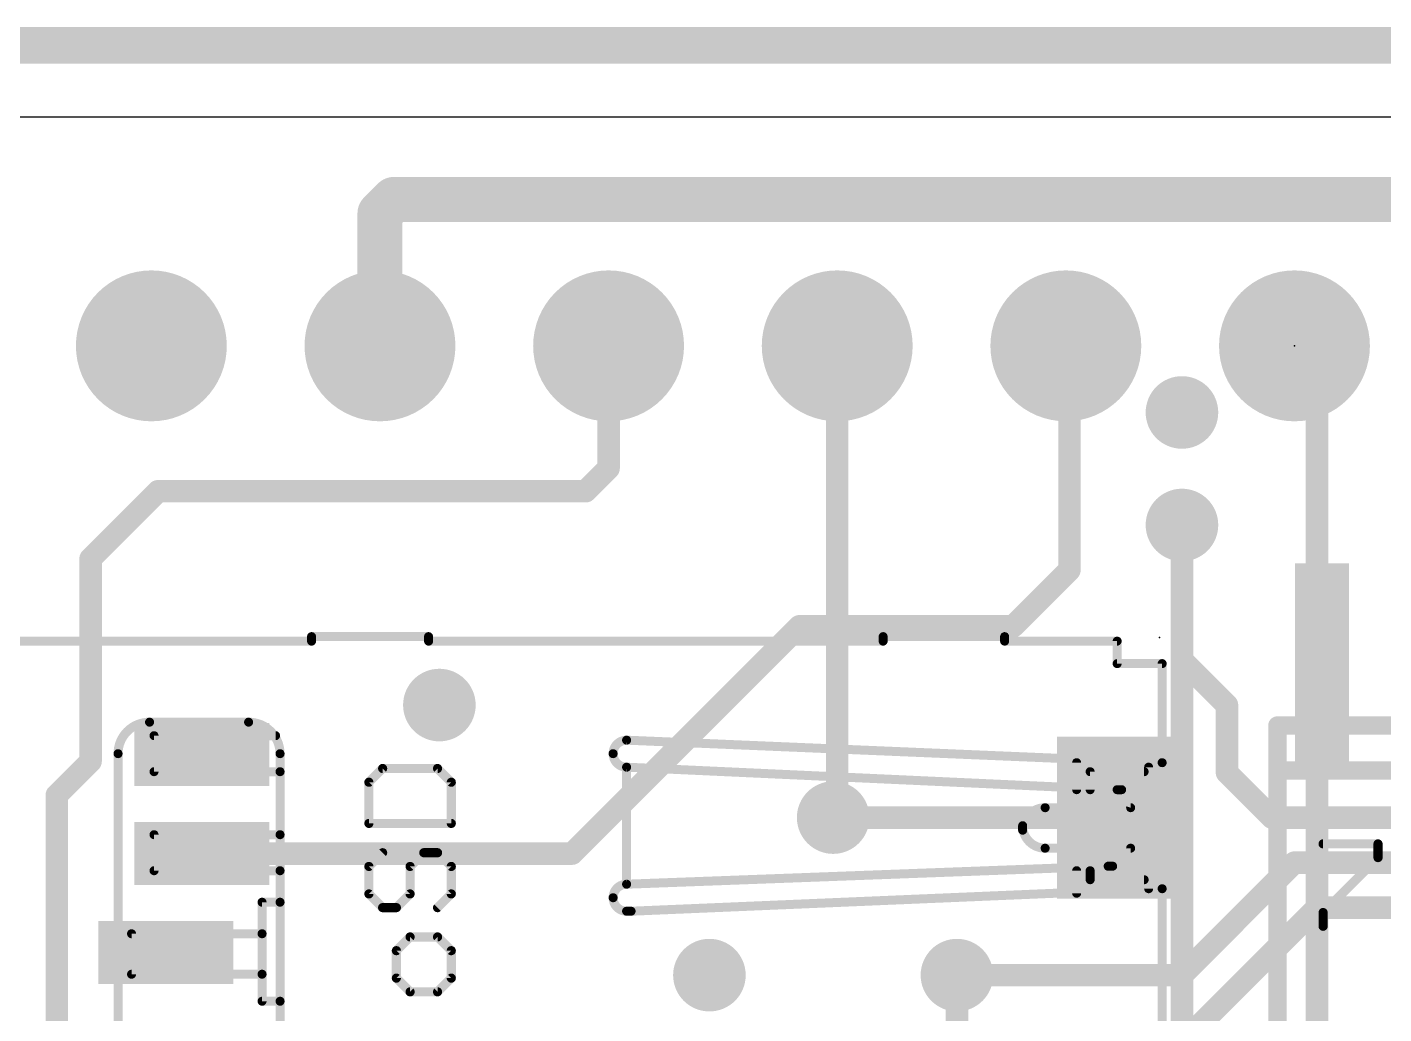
# Model space of a CAD drawing. Extents: x -22.2 to 25.3, y -18.9 to 18.8.
# Drawn here: x -14.08 to 0.99, y 7.82 to 18.78 of the extents above; entities that cross this region are included whole.
import ezdxf

# ---------------------------------------------------------------- set-up
doc = ezdxf.new("R2010")
doc.units = 0
for name, color, linetype in [('1', 12, 'CONTINUOUS'), ('16', 132, 'CONTINUOUS'), ('17', 110, 'CONTINUOUS'), ('18', 110, 'CONTINUOUS'), ('20', 53, 'CONTINUOUS'), ('23', 40, 'CONTINUOUS'), ('27', 253, 'CONTINUOUS'), ('51', 253, 'CONTINUOUS')]:
    doc.layers.add(name, color=color, linetype=linetype)

# ---------------------------------------------------------------- blocks, each defined once
blk = doc.blocks.new('RECT')
blk.add_solid([(-0.5, -0.5), (0.5, -0.5), (-0.5, 0.5), (0.5, 0.5)])
blk = doc.blocks.new('ROUNDP')
at = {"const_width": 0.5}
blk.add_lwpolyline([(0, -0.25, 1), (0, 0.25, 1), (0, -0.25)], format="xyb", dxfattribs=at)
blk = doc.blocks.new('ROUNDV')
at = {"const_width": 0.5}
blk.add_lwpolyline([(0, -0.25, 1), (0, 0.25, 1), (0, -0.25)], format="xyb", dxfattribs=at)

msp = doc.modelspace()

# ---------------------------------------------------------------- linework, layer by layer
at = {"layer": '1'}
for points, const_width in [([(21.643, 18.577), (-21.499, 18.577)], 0.4064), ([(-10.16, 16.711), (-10.004, 16.867)], 0.5), ([(-10.004, 16.867), (15.125, 16.867)], 0.5), ([(-10.16, 15.24), (-10.16, 16.711)], 0.5), ([(-2.5, 15.46), (-2.54, 15.24)], 0.25), ([(-2.5, 12.75), (-2.5, 15.46)], 0.25), ([(-7.62, 15.24), (-7.62, 13.88)], 0.25), ([(-7.62, 13.88), (-7.875, 13.625)], 0.25), ([(-12.625, 13.625), (-13.375, 12.875)], 0.25), ([(-7.875, 13.625), (-12.625, 13.625)], 0.25), ([(-1.25, 13.25), (-1.25, 11.75)], 0.25), ([(-13.375, 12.875), (-13.375, 10.625)], 0.25), ([(-3.125, 12.125), (-2.5, 12.75)], 0.25), ([(-8.025, 9.6), (-5.5, 12.125)], 0.25), ([(-5.5, 12.125), (-3.125, 12.125)], 0.25), ([(-1.25, 11.75), (-0.75, 11.25)], 0.25), ([(-0.75, 11.25), (-0.75, 10.5)], 0.25), ([(-13.375, 10.625), (-13.75, 10.25)], 0.25), ([(-0.75, 10.5), (-0.25, 10)], 0.25), ([(-13.75, 6.25), (-13.75, 10.25)], 0.25), ([(-5.125, 10), (-1.94, 10)], 0.25), ([(-0.25, 10), (2.5, 10)], 0.25), ([(-12.14, 9.6), (-8.025, 9.6)], 0.25), ([(-1.25, 8.25), (0, 9.5)], 0.25), ([(0, 9.5), (5, 9.5)], 0.25), ([(-1.5, 7.25), (0.25, 9)], 0.25), ([(0.25, 9), (7, 9)], 0.25), ([(-3.75, 8.25), (-1.25, 8.25)], 0.25)]:
    msp.add_lwpolyline(points, dxfattribs=dict(at, const_width=const_width))
for points, const_width in [([(-10.004, 16.992, 1), (-10.004, 16.742)], 0.25), ([(-9.9156, 16.7786, 1), (-10.0924, 16.9554)], 0.25), ([(-10.035, 16.711, 1), (-10.285, 16.711)], 0.25), ([(-10.2484, 16.7994, 1), (-10.0716, 16.6226)], 0.25), ([(-2.4375, 15.46, 1), (-2.5625, 15.46)], 0.125), ([(-2.4385, 15.4488, 1), (-2.5615, 15.4712)], 0.125), ([(-10.285, 15.24, 1), (-10.035, 15.24)], 0.25), ([(-7.5575, 15.24, 1), (-7.6825, 15.24)], 0.125), ([(-2.6015, 15.2512, 1), (-2.4785, 15.2288)], 0.125), ([(-7.6825, 13.88, 1), (-7.5575, 13.88)], 0.125), ([(-7.5758, 13.8358, 1), (-7.6642, 13.9242)], 0.125), ([(-12.625, 13.6875, 1), (-12.625, 13.5625)], 0.125), ([(-12.5808, 13.5808, 1), (-12.6692, 13.6692)], 0.125), ([(-7.9192, 13.6692, 1), (-7.8308, 13.5808)], 0.125), ([(-7.875, 13.5625, 1), (-7.875, 13.6875)], 0.125), ([(-1.1875, 13.25, 1), (-1.3125, 13.25)], 0.125), ([(-13.3125, 12.875, 1), (-13.4375, 12.875)], 0.125), ([(-13.4192, 12.9192, 1), (-13.3308, 12.8308)], 0.125), ([(-2.5625, 12.75, 1), (-2.4375, 12.75)], 0.125), ([(-2.4558, 12.7058, 1), (-2.5442, 12.7942)], 0.125), ([(-5.5, 12.1875, 1), (-5.5, 12.0625)], 0.125), ([(-5.4558, 12.0808, 1), (-5.5442, 12.1692)], 0.125), ([(-3.1692, 12.1692, 1), (-3.0808, 12.0808)], 0.125), ([(-3.125, 12.0625, 1), (-3.125, 12.1875)], 0.125), ([(-1.2058, 11.7942, 1), (-1.2942, 11.7058)], 0.125), ([(-1.3125, 11.75, 1), (-1.1875, 11.75)], 0.125), ([(-0.6875, 11.25, 1), (-0.8125, 11.25)], 0.125), ([(-0.7942, 11.2058, 1), (-0.7058, 11.2942)], 0.125), ([(-13.3308, 10.5808, 1), (-13.4192, 10.6692)], 0.125), ([(-13.4375, 10.625, 1), (-13.3125, 10.625)], 0.125), ([(-0.7058, 10.5442, 1), (-0.7942, 10.4558)], 0.125), ([(-0.8125, 10.5, 1), (-0.6875, 10.5)], 0.125), ([(-13.6875, 10.25, 1), (-13.8125, 10.25)], 0.125), ([(-13.7942, 10.2942, 1), (-13.7058, 10.2058)], 0.125), ([(-5.125, 10.0625, 1), (-5.125, 9.9375)], 0.125), ([(-1.94, 9.9375, 1), (-1.94, 10.0625)], 0.125), ([(-0.25, 10.0625, 1), (-0.25, 9.9375)], 0.125), ([(-0.2942, 9.9558, 1), (-0.2058, 10.0442)], 0.125), ([(-12.14, 9.6625, 1), (-12.14, 9.5375)], 0.125), ([(-8.0692, 9.6442, 1), (-7.9808, 9.5558)], 0.125), ([(-8.025, 9.5375, 1), (-8.025, 9.6625)], 0.125), ([(0, 9.5625, 1), (0, 9.4375)], 0.125), ([(0.0442, 9.4558, 1), (-0.0442, 9.5442)], 0.125), ([(0.25, 9.0625, 1), (0.25, 8.9375)], 0.125), ([(0.2942, 8.9558, 1), (0.2058, 9.0442)], 0.125), ([(-3.75, 8.3125, 1), (-3.75, 8.1875)], 0.125), ([(-1.2942, 8.2942, 1), (-1.2058, 8.2058)], 0.125), ([(-1.25, 8.1875, 1), (-1.25, 8.3125)], 0.125)]:
    msp.add_lwpolyline(points, format="xyb", dxfattribs=dict(at, const_width=const_width))
at = {"layer": '16'}
for points, const_width in [([(21.643, 18.577), (-21.753, 18.577)], 0.4064), ([(0.25, 15.25), (0, 15.24)], 0.25), ([(0.25, 4.75), (0.25, 15.25)], 0.25), ([(-5.08, 15.24), (-5.08, 10.045)], 0.25), ([(-1.25, -3), (-1.25, 13.25)], 0.25), ([(-5.08, 10.045), (-5.125, 10)], 0.25), ([(-3.75, 3), (-3.75, 8.25)], 0.25)]:
    msp.add_lwpolyline(points, dxfattribs=dict(at, const_width=const_width))
at = {"layer": '16', "const_width": 0.125}
for points in [[(0.3125, 15.25, 1), (0.1875, 15.25)], [(0.2525, 15.1875, 1), (0.2475, 15.3125)], [(-5.0175, 15.24, 1), (-5.1425, 15.24)], [(-0.0025, 15.3025, 1), (0.0025, 15.1775)], [(-1.1875, 13.25, 1), (-1.3125, 13.25)], [(-5.1692, 10.0442, 1), (-5.0808, 9.9558)], [(-5.1425, 10.045, 1), (-5.0175, 10.045)], [(-5.0358, 10.0008, 1), (-5.1242, 10.0892)], [(-3.6875, 8.25, 1), (-3.8125, 8.25)]]:
    msp.add_lwpolyline(points, format="xyb", dxfattribs=at)
at = {"layer": '20'}
msp.add_line((19.05, 17.78), (-19.05, 17.78), dxfattribs=at)
at = {"layer": '23'}
for p in [(0, 15.24), (-1.5, 12)]:
    msp.add_point(p, dxfattribs=at)
at = {"layer": '27', "const_width": 0.1016}
for points in [[(-10.1304, 10.5454), (-10.283, 10.3929)], [(-9.5203, 10.5454), (-10.1304, 10.5454)], [(-9.3678, 10.3929), (-9.5203, 10.5454)], [(-10.283, 10.3929), (-10.283, 9.9353)], [(-9.3678, 9.9353), (-9.3678, 10.3929)], [(-10.283, 9.9353), (-9.3678, 9.9353)], [(-10.1304, 9.6099), (-10.283, 9.4573)], [(-9.8254, 9.4573), (-9.6729, 9.6099)], [(-9.6729, 9.6099), (-9.5203, 9.6099)], [(-9.5203, 9.6099), (-9.3678, 9.4573)], [(0.3181, 9.708), (0.9282, 9.708)], [(0.9282, 9.708), (0.9282, 9.5555)], [(-10.283, 9.4573), (-10.283, 9.1523)], [(-9.8254, 9.1523), (-9.8254, 9.4573)], [(-9.3678, 9.4573), (-9.3678, 9.1523)], [(0.9282, 9.5555), (0.3181, 8.9453)], [(-10.283, 9.1523), (-10.1304, 8.9998)], [(-9.9779, 8.9998), (-9.8254, 9.1523)], [(-9.3678, 9.1523), (-9.5203, 8.9998)], [(-10.1304, 8.9998), (-9.9779, 8.9998)], [(0.3181, 8.9453), (0.3181, 8.7928)], [(-9.8254, 8.6744), (-9.9779, 8.5218)], [(-9.5203, 8.6744), (-9.8254, 8.6744)], [(-9.3678, 8.5218), (-9.5203, 8.6744)], [(-9.9779, 8.5218), (-9.9779, 8.2168)], [(-9.3678, 8.2168), (-9.3678, 8.5218)], [(-9.9779, 8.2168), (-9.8254, 8.0642)], [(-9.5203, 8.0642), (-9.3678, 8.2168)], [(-9.8254, 8.0642), (-9.5203, 8.0642)]]:
    msp.add_lwpolyline(points, dxfattribs=at)
at = {"layer": '27', "const_width": 0.0508}
for points in [[(-10.1304, 10.5708, 1), (-10.1304, 10.52)], [(-10.1125, 10.5274, 1), (-10.1484, 10.5634)], [(-9.5024, 10.5634, 1), (-9.5383, 10.5274)], [(-9.5203, 10.52, 1), (-9.5203, 10.5708)], [(-10.2576, 10.3929, 1), (-10.3084, 10.3929)], [(-10.3009, 10.4108, 1), (-10.265, 10.3749)], [(-9.3424, 10.3929, 1), (-9.3932, 10.3929)], [(-9.3858, 10.3749, 1), (-9.3498, 10.4108)], [(-10.283, 9.9607, 1), (-10.283, 9.9099)], [(-10.3084, 9.9353, 1), (-10.2576, 9.9353)], [(-9.3932, 9.9353, 1), (-9.3424, 9.9353)], [(-9.3678, 9.9099, 1), (-9.3678, 9.9607)], [(-10.1125, 9.5919, 1), (-10.1484, 9.6278)], [(-9.6729, 9.6353, 1), (-9.6729, 9.5845)], [(-9.6549, 9.5919, 1), (-9.6908, 9.6278)], [(-9.5024, 9.6278, 1), (-9.5383, 9.5919)], [(-9.5203, 9.5845, 1), (-9.5203, 9.6353)], [(0.3181, 9.7334, 1), (0.3181, 9.6826)], [(0.9536, 9.708, 1), (0.9028, 9.708)], [(0.9282, 9.6826, 1), (0.9282, 9.7334)], [(-10.2576, 9.4573, 1), (-10.3084, 9.4573)], [(-10.3009, 9.4753, 1), (-10.265, 9.4394)], [(-9.8, 9.4573, 1), (-9.8508, 9.4573)], [(-9.8434, 9.4753, 1), (-9.8074, 9.4394)], [(-9.3424, 9.4573, 1), (-9.3932, 9.4573)], [(-9.3858, 9.4394, 1), (-9.3498, 9.4753)], [(0.9028, 9.5555, 1), (0.9536, 9.5555)], [(0.9462, 9.5375, 1), (0.9103, 9.5734)], [(-10.265, 9.1702, 1), (-10.3009, 9.1343)], [(-9.8074, 9.1343, 1), (-9.8434, 9.1702)], [(-9.3498, 9.1343, 1), (-9.3858, 9.1702)], [(-10.3084, 9.1523, 1), (-10.2576, 9.1523)], [(-10.1304, 9.0252, 1), (-10.1304, 8.9744)], [(-9.9779, 8.9744, 1), (-9.9779, 9.0252)], [(-9.8508, 9.1523, 1), (-9.8, 9.1523)], [(-9.3932, 9.1523, 1), (-9.3424, 9.1523)], [(-10.1484, 8.9818, 1), (-10.1125, 9.0177)], [(-9.9959, 9.0177, 1), (-9.96, 8.9818)], [(-9.5383, 9.0177, 1), (-9.5024, 8.9818)], [(0.3435, 8.9453, 1), (0.2927, 8.9453)], [(0.3002, 8.9633, 1), (0.3361, 8.9274)], [(0.2927, 8.7928, 1), (0.3435, 8.7928)], [(-9.8254, 8.6998, 1), (-9.8254, 8.649)], [(-9.8074, 8.6564, 1), (-9.8434, 8.6923)], [(-9.5024, 8.6923, 1), (-9.5383, 8.6564)], [(-9.5203, 8.649, 1), (-9.5203, 8.6998)], [(-9.9525, 8.5218, 1), (-10.0033, 8.5218)], [(-9.9959, 8.5398, 1), (-9.96, 8.5039)], [(-9.3424, 8.5218, 1), (-9.3932, 8.5218)], [(-9.3858, 8.5039, 1), (-9.3498, 8.5398)], [(-9.96, 8.2347, 1), (-9.9959, 8.1988)], [(-10.0033, 8.2168, 1), (-9.9525, 8.2168)], [(-9.3932, 8.2168, 1), (-9.3424, 8.2168)], [(-9.3498, 8.1988, 1), (-9.3858, 8.2347)], [(-9.8254, 8.0896, 1), (-9.8254, 8.0388)], [(-9.8434, 8.0463, 1), (-9.8074, 8.0822)], [(-9.5383, 8.0822, 1), (-9.5024, 8.0463)], [(-9.5203, 8.0388, 1), (-9.5203, 8.0896)]]:
    msp.add_lwpolyline(points, format="xyb", dxfattribs=at)
at = {"layer": '51'}
for points, const_width in [([(-9.62, 12.01), (-10.92, 12.01)], 0.1), ([(-10.92, 12.01), (-10.92, 11.96)], 0.1), ([(-9.62, 11.96), (-9.62, 12.01)], 0.1), ([(-3.22, 12.01), (-4.57, 12.01)], 0.1), ([(-4.57, 12.01), (-4.57, 11.96)], 0.1), ([(-3.22, 11.96), (-3.22, 12.01)], 0.1), ([(-10.92, 11.96), (-15.67, 11.96)], 0.1), ([(-4.57, 11.96), (-9.62, 11.96)], 0.1), ([(-1.97, 11.96), (-3.22, 11.96)], 0.1), ([(-1.97, 11.71), (-1.97, 11.96)], 0.1), ([(-1.47, 11.71), (-1.97, 11.71)], 0.1), ([(-1.47, 10.61), (-1.47, 11.71)], 0.1), ([(-12.72, 11.06), (-11.62, 11.06)], 0.1), ([(-0.19, 11.023), (9.69, 11.023)], 0.2032), ([(-0.19, 10.523), (-0.19, 11.023)], 0.2032), ([(-11.32, 10.91), (-12.67, 10.91)], 0.1), ([(-12.67, 10.91), (-12.67, 10.51)], 0.1), ([(-7.42, 10.86), (-1.47, 10.61)], 0.1), ([(-13.07, 7.51), (-13.07, 10.71)], 0.1), ([(-11.27, 10.71), (-11.27, 10.51)], 0.1), ([(-12.67, 10.51), (-11.27, 10.51)], 0.1), ([(-11.27, 10.51), (-11.27, 9.81)], 0.1), ([(-1.97, 10.31), (-7.42, 10.56)], 0.1), ([(-7.42, 10.56), (-7.42, 9.26)], 0.1), ([(-2.42, 10.31), (-2.42, 10.61)], 0.1), ([(-2.27, 10.31), (-2.27, 10.51)], 0.1), ([(-2.27, 10.51), (-1.67, 10.51)], 0.1), ([(-1.62, 10.56), (-1.62, 9.21)], 0.1), ([(-1.47, 9.21), (-1.47, 10.61)], 0.1), ([(-0.19, 10.523), (9.69, 10.523)], 0.2032), ([(-0.19, 7.223), (-0.19, 10.523)], 0.2032), ([(-1.92, 10.31), (-1.97, 10.31)], 0.1), ([(-2.77, 10.11), (-1.82, 10.11)], 0.1), ([(-3.02, 9.91), (-3.02, 9.86)], 0.1), ([(-11.27, 9.81), (-12.67, 9.81)], 0.1), ([(-12.67, 9.81), (-12.67, 9.41)], 0.1), ([(-11.27, 9.81), (-11.27, 9.41)], 0.1), ([(-1.82, 9.66), (-2.77, 9.66)], 0.1), ([(-7.42, 9.26), (-2.07, 9.46)], 0.1), ([(-2.07, 9.46), (-2.02, 9.46)], 0.1), ([(-12.67, 9.41), (-11.27, 9.41)], 0.1), ([(-11.27, 9.41), (-11.27, 9.06)], 0.1), ([(-2.42, 9.41), (-2.42, 9.16)], 0.1), ([(-2.27, 9.41), (-2.27, 9.31)], 0.1), ([(-2.27, 9.31), (-1.67, 9.31)], 0.1), ([(-1.47, 9.21), (-7.37, 8.96)], 0.1), ([(-1.47, 1.61), (-1.47, 9.21)], 0.1), ([(-11.27, 9.06), (-11.47, 9.06)], 0.1), ([(-11.47, 9.06), (-11.47, 8.71)], 0.1), ([(-11.27, 9.06), (-11.27, 7.96)], 0.1), ([(-7.37, 8.96), (-7.42, 8.96)], 0.1), ([(-11.47, 8.71), (-12.92, 8.71)], 0.1), ([(-12.92, 8.71), (-12.92, 8.26)], 0.1), ([(-11.47, 8.71), (-11.47, 8.26)], 0.1), ([(-12.92, 8.26), (-11.47, 8.26)], 0.1), ([(-11.47, 8.26), (-11.47, 7.96)], 0.1), ([(-11.47, 7.96), (-11.27, 7.96)], 0.1), ([(-11.27, 7.96), (-11.27, 7.61)], 0.1)]:
    msp.add_lwpolyline(points, dxfattribs=dict(at, const_width=const_width))
for points, const_width in [([(-10.92, 12.035, 1), (-10.92, 11.985)], 0.05), ([(-10.895, 12.01, 1), (-10.945, 12.01)], 0.05), ([(-9.595, 12.01, 1), (-9.645, 12.01)], 0.05), ([(-9.62, 11.985, 1), (-9.62, 12.035)], 0.05), ([(-4.57, 12.035, 1), (-4.57, 11.985)], 0.05), ([(-4.545, 12.01, 1), (-4.595, 12.01)], 0.05), ([(-3.195, 12.01, 1), (-3.245, 12.01)], 0.05), ([(-3.22, 11.985, 1), (-3.22, 12.035)], 0.05), ([(-10.945, 11.96, 1), (-10.895, 11.96)], 0.05), ([(-10.92, 11.935, 1), (-10.92, 11.985)], 0.05), ([(-9.62, 11.985, 1), (-9.62, 11.935)], 0.05), ([(-9.645, 11.96, 1), (-9.595, 11.96)], 0.05), ([(-4.595, 11.96, 1), (-4.545, 11.96)], 0.05), ([(-4.57, 11.935, 1), (-4.57, 11.985)], 0.05), ([(-3.22, 11.985, 1), (-3.22, 11.935)], 0.05), ([(-3.245, 11.96, 1), (-3.195, 11.96)], 0.05), ([(-1.945, 11.96, 1), (-1.995, 11.96)], 0.05), ([(-1.97, 11.935, 1), (-1.97, 11.985)], 0.05), ([(-1.97, 11.735, 1), (-1.97, 11.685)], 0.05), ([(-1.445, 11.71, 1), (-1.495, 11.71)], 0.05), ([(-1.47, 11.685, 1), (-1.47, 11.735)], 0.05), ([(-1.995, 11.71, 1), (-1.945, 11.71)], 0.05), ([(-12.72, 11.06, 0.4142), (-13.07, 10.71)], 0.1), ([(-12.72, 11.085, 1), (-12.72, 11.035)], 0.05), ([(-12.72, 11.035, 1), (-12.72, 11.085)], 0.05), ([(-11.27, 10.71, 0.4142), (-11.62, 11.06)], 0.1), ([(-11.62, 11.085, 1), (-11.62, 11.035)], 0.05), ([(-11.62, 11.035, 1), (-11.62, 11.085)], 0.05), ([(-0.19, 11.0738, 1), (-0.19, 10.9722)], 0.1016), ([(-0.1392, 11.023, 1), (-0.2408, 11.023)], 0.1016), ([(-12.67, 10.935, 1), (-12.67, 10.885)], 0.05), ([(-12.645, 10.91, 1), (-12.695, 10.91)], 0.05), ([(-11.32, 10.885, 1), (-11.32, 10.935)], 0.05), ([(-7.42, 10.86, 0.4142), (-7.57, 10.71)], 0.1), ([(-7.419, 10.885, 1), (-7.421, 10.835)], 0.05), ([(-7.42, 10.835, 1), (-7.42, 10.885)], 0.05), ([(-13.045, 10.71, 1), (-13.095, 10.71)], 0.05), ([(-13.095, 10.71, 1), (-13.045, 10.71)], 0.05), ([(-11.245, 10.71, 1), (-11.295, 10.71)], 0.05), ([(-11.295, 10.71, 1), (-11.245, 10.71)], 0.05), ([(-7.57, 10.71, 0.4142), (-7.42, 10.56)], 0.1), ([(-7.545, 10.71, 1), (-7.595, 10.71)], 0.05), ([(-7.595, 10.71, 1), (-7.545, 10.71)], 0.05), ([(-12.67, 10.535, 1), (-12.67, 10.485)], 0.05), ([(-11.245, 10.51, 1), (-11.295, 10.51)], 0.05), ([(-11.27, 10.485, 1), (-11.27, 10.535)], 0.05), ([(-7.4189, 10.585, 1), (-7.4211, 10.535)], 0.05), ([(-7.395, 10.56, 1), (-7.445, 10.56)], 0.05), ([(-7.42, 10.535, 1), (-7.42, 10.585)], 0.05), ([(-2.395, 10.61, 1), (-2.445, 10.61)], 0.05), ([(-2.245, 10.51, 1), (-2.295, 10.51)], 0.05), ([(-2.27, 10.535, 1), (-2.27, 10.485)], 0.05), ([(-1.67, 10.485, 1), (-1.67, 10.535)], 0.05), ([(-1.595, 10.56, 1), (-1.645, 10.56)], 0.05), ([(-1.445, 10.61, 1), (-1.495, 10.61)], 0.05), ([(-1.495, 10.61, 1), (-1.445, 10.61)], 0.05), ([(-1.471, 10.585, 1), (-1.469, 10.635)], 0.05), ([(-0.19, 10.5738, 1), (-0.19, 10.4722)], 0.1016), ([(-0.1392, 10.523, 1), (-0.2408, 10.523)], 0.1016), ([(-0.2408, 10.523, 1), (-0.1392, 10.523)], 0.1016), ([(-12.695, 10.51, 1), (-12.645, 10.51)], 0.05), ([(-11.295, 10.51, 1), (-11.245, 10.51)], 0.05), ([(-2.445, 10.31, 1), (-2.395, 10.31)], 0.05), ([(-2.295, 10.31, 1), (-2.245, 10.31)], 0.05), ([(-1.97, 10.335, 1), (-1.97, 10.285)], 0.05), ([(-1.9711, 10.285, 1), (-1.9689, 10.335)], 0.05), ([(-1.82, 10.11, 0.4142), (-1.92, 10.31)], 0.1), ([(-1.9121, 10.3337, 1), (-1.9279, 10.2863)], 0.05), ([(-1.92, 10.285, 1), (-1.92, 10.335)], 0.05), ([(-2.77, 10.11, 0.4142), (-3.02, 9.86)], 0.1), ([(-2.77, 10.135, 1), (-2.77, 10.085)], 0.05), ([(-2.77, 10.085, 1), (-2.77, 10.135)], 0.05), ([(-1.8437, 10.1179, 1), (-1.7963, 10.1021)], 0.05), ([(-1.82, 10.085, 1), (-1.82, 10.135)], 0.05), ([(-3.02, 9.91, 0.4142), (-2.77, 9.66)], 0.1), ([(-2.995, 9.91, 1), (-3.045, 9.91)], 0.05), ([(-2.995, 9.91, 1), (-3.045, 9.91)], 0.05), ([(-12.67, 9.835, 1), (-12.67, 9.785)], 0.05), ([(-12.645, 9.81, 1), (-12.695, 9.81)], 0.05), ([(-11.245, 9.81, 1), (-11.295, 9.81)], 0.05), ([(-11.295, 9.81, 1), (-11.245, 9.81)], 0.05), ([(-11.27, 9.785, 1), (-11.27, 9.835)], 0.05), ([(-3.045, 9.86, 1), (-2.995, 9.86)], 0.05), ([(-3.045, 9.86, 1), (-2.995, 9.86)], 0.05), ([(-2.77, 9.685, 1), (-2.77, 9.635)], 0.05), ([(-2.77, 9.635, 1), (-2.77, 9.685)], 0.05), ([(-2.02, 9.46, 0.4142), (-1.82, 9.66)], 0.1), ([(-1.795, 9.66, 1), (-1.845, 9.66)], 0.05), ([(-1.82, 9.635, 1), (-1.82, 9.685)], 0.05), ([(-2.07, 9.485, 1), (-2.07, 9.435)], 0.05), ([(-2.0691, 9.435, 1), (-2.0709, 9.485)], 0.05), ([(-2.02, 9.485, 1), (-2.02, 9.435)], 0.05), ([(-2.02, 9.435, 1), (-2.02, 9.485)], 0.05), ([(-12.67, 9.435, 1), (-12.67, 9.385)], 0.05), ([(-12.695, 9.41, 1), (-12.645, 9.41)], 0.05), ([(-11.245, 9.41, 1), (-11.295, 9.41)], 0.05), ([(-11.295, 9.41, 1), (-11.245, 9.41)], 0.05), ([(-11.27, 9.385, 1), (-11.27, 9.435)], 0.05), ([(-2.395, 9.41, 1), (-2.445, 9.41)], 0.05), ([(-2.245, 9.41, 1), (-2.295, 9.41)], 0.05), ([(-2.27, 9.335, 1), (-2.27, 9.285)], 0.05), ([(-1.67, 9.285, 1), (-1.67, 9.335)], 0.05), ([(-7.42, 9.26, 0.4142), (-7.57, 9.11)], 0.1), ([(-7.4209, 9.285, 1), (-7.4191, 9.235)], 0.05), ([(-7.445, 9.26, 1), (-7.395, 9.26)], 0.05), ([(-7.42, 9.235, 1), (-7.42, 9.285)], 0.05), ([(-2.295, 9.31, 1), (-2.245, 9.31)], 0.05), ([(-1.645, 9.21, 1), (-1.595, 9.21)], 0.05), ([(-1.445, 9.21, 1), (-1.495, 9.21)], 0.05), ([(-1.495, 9.21, 1), (-1.445, 9.21)], 0.05), ([(-1.4689, 9.185, 1), (-1.4711, 9.235)], 0.05), ([(-11.47, 9.085, 1), (-11.47, 9.035)], 0.05), ([(-11.445, 9.06, 1), (-11.495, 9.06)], 0.05), ([(-11.245, 9.06, 1), (-11.295, 9.06)], 0.05), ([(-11.295, 9.06, 1), (-11.245, 9.06)], 0.05), ([(-11.27, 9.035, 1), (-11.27, 9.085)], 0.05), ([(-7.57, 9.11, 0.4142), (-7.42, 8.96)], 0.1), ([(-7.545, 9.11, 1), (-7.595, 9.11)], 0.05), ([(-7.595, 9.11, 1), (-7.545, 9.11)], 0.05), ([(-2.445, 9.16, 1), (-2.395, 9.16)], 0.05), ([(-7.42, 8.985, 1), (-7.42, 8.935)], 0.05), ([(-7.42, 8.935, 1), (-7.42, 8.985)], 0.05), ([(-7.3711, 8.985, 1), (-7.3689, 8.935)], 0.05), ([(-7.37, 8.935, 1), (-7.37, 8.985)], 0.05), ([(-12.92, 8.735, 1), (-12.92, 8.685)], 0.05), ([(-12.895, 8.71, 1), (-12.945, 8.71)], 0.05), ([(-11.445, 8.71, 1), (-11.495, 8.71)], 0.05), ([(-11.47, 8.685, 1), (-11.47, 8.735)], 0.05), ([(-11.495, 8.71, 1), (-11.445, 8.71)], 0.05), ([(-12.92, 8.285, 1), (-12.92, 8.235)], 0.05), ([(-11.445, 8.26, 1), (-11.495, 8.26)], 0.05), ([(-11.47, 8.235, 1), (-11.47, 8.285)], 0.05), ([(-12.945, 8.26, 1), (-12.895, 8.26)], 0.05), ([(-11.495, 8.26, 1), (-11.445, 8.26)], 0.05), ([(-11.47, 7.985, 1), (-11.47, 7.935)], 0.05), ([(-11.245, 7.96, 1), (-11.295, 7.96)], 0.05), ([(-11.27, 7.935, 1), (-11.27, 7.985)], 0.05), ([(-11.495, 7.96, 1), (-11.445, 7.96)], 0.05), ([(-11.295, 7.96, 1), (-11.245, 7.96)], 0.05)]:
    msp.add_lwpolyline(points, format="xyb", dxfattribs=dict(at, const_width=const_width))

# ---------------------------------------------------------------- block references
at = {"layer": '1'}
for p, xscale, yscale, rotation in [((0.305, 11.723), 0.6, 2.2, 180), ((-12.14, 10.7), 0.7, 1.5, 270), ((-12.14, 9.6), 0.7, 1.5, 270), ((-12.54, 8.5), 0.7, 1.5, 270)]:
    msp.add_blockref('RECT', p, dxfattribs=dict(at, xscale=xscale, yscale=yscale, rotation=rotation))
at = {"layer": '1', "xscale": 1.4, "yscale": 1.8}
msp.add_blockref('RECT', (-1.94, 10), dxfattribs=at)
at = {"layer": '17', "xscale": 1.6764, "yscale": 1.6764, "rotation": 270}
for p in [(-12.7, 15.24), (-12.7, 15.24), (-10.16, 15.24), (-10.16, 15.24), (-7.62, 15.24), (-7.62, 15.24), (-5.08, 15.24), (-5.08, 15.24), (-2.54, 15.24), (-2.54, 15.24), (0, 15.24), (0, 15.24)]:
    msp.add_blockref('ROUNDP', p, dxfattribs=at)
at = {"layer": '18', "xscale": 0.8064, "yscale": 0.8064}
for p in [(-1.25, 14.5), (-1.25, 14.5), (-1.25, 13.25), (-1.25, 13.25), (-9.5, 11.25), (-9.5, 11.25), (-5.125, 10), (-5.125, 10), (-6.5, 8.25), (-6.5, 8.25), (-3.75, 8.25), (-3.75, 8.25)]:
    msp.add_blockref('ROUNDV', p, dxfattribs=at)
at = {"layer": '51', "rotation": 180}
for p, xscale, yscale in [((-12.7, 15.24), 0.508, 0.508), ((-10.16, 15.24), 0.508, 0.508), ((-7.62, 15.24), 0.508, 0.508), ((-5.08, 15.24), 0.508, 0.508), ((-2.54, 15.24), 0.508, 0.508), ((0, 15.24), 0.508, 0.508), ((0.305, 11.673), 0.49, 1.1)]:
    msp.add_blockref('RECT', p, dxfattribs=dict(at, xscale=xscale, yscale=yscale))

doc.saveas('drawing.dxf')
